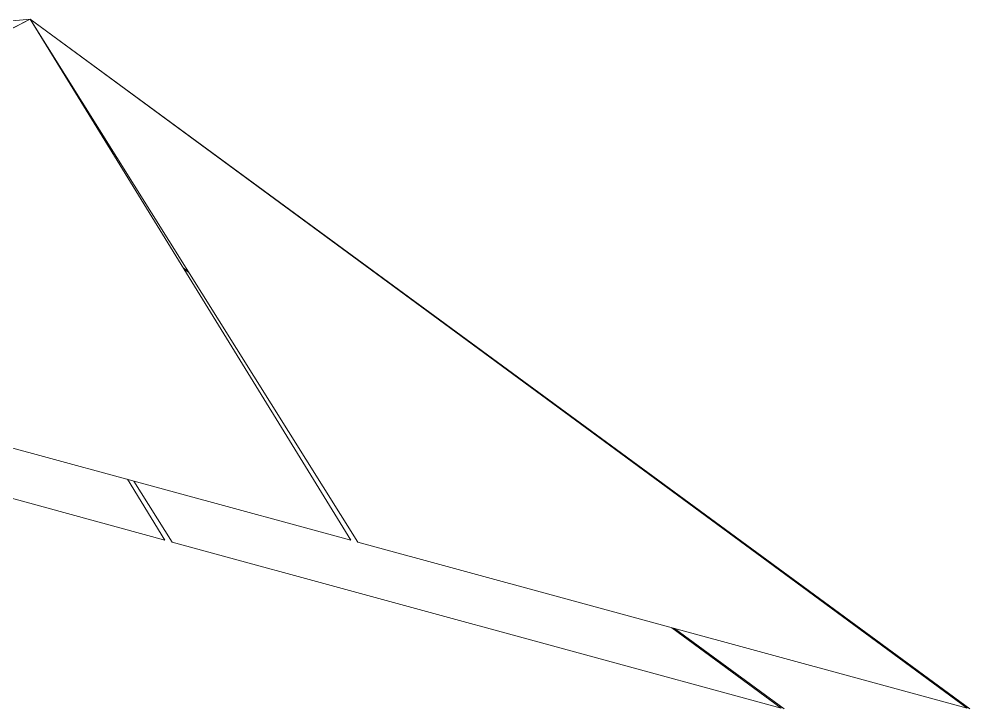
# Model space of a CAD drawing. Header units: inches. Extents: x -4168 to 4202, y -264 to 629.
# Drawn here: x 2104.25 to 2138.32, y 50.77 to 75.5 of the extents above; entities that cross this region are included whole.
import ezdxf

# ---------------------------------------------------------------- set-up
doc = ezdxf.new("R2010")
doc.units = ezdxf.units.IN
doc.header["$MEASUREMENT"] = 0
doc.layers.add('G-IMPT', color=8, linetype='Continuous', lineweight=9)
doc.layers.add('I-FURN', color=30, linetype='Continuous', lineweight=9)

# ---------------------------------------------------------------- blocks, each defined once
blk = doc.blocks.new('Outdoor Table01 - 02ZUTB01_dwg-2525485-BUILDING ELEVATION - WEST - BASEMENT WALL')
at = {"layer": 'G-IMPT'}
for p, q in [((-3903.98, 75.5), (-3945.553, 71.29)), ((-3903.98, 75.5), (-3945.553, 71.29)), ((-3903.98, 75.5), (-3945.447, 71.261)), ((-3903.98, 75.5), (-3923.617, 65.308)), ((-3923.363, 65.238), (-3903.98, 75.5)), ((-3903.98, 75.5), (-3892.491, 56.819)), ((-3903.98, 75.5), (-3870.301, 50.767)), ((-3903.98, 75.5), (-3870.301, 50.767)), ((-3903.98, 75.5), (-3892.236, 56.749)), ((-3903.98, 75.5), (-3870.406, 50.796)), ((-3923.363, 65.238), (-3892.491, 56.819)), ((-3892.236, 56.749), (-3870.406, 50.796))]:
    blk.add_line(p, q, dxfattribs=at)
blk = doc.blocks.new('Outdoor Table01 - Outdoor Table01-2525492-BUILDING ELEVATION - WEST - BASEMENT WALL')
blk.add_blockref('Outdoor Table01 - 02ZUTB01_dwg-2525485-BUILDING ELEVATION - WEST - BASEMENT WALL', (0, 0))
blk = doc.blocks.new('Outdoor Table01 - 02ZUTB01_dwg-V175-BUILDING ELEVATION - WEST - BASEMENT WALL')
at = {"layer": 'G-IMPT'}
for p, q in [((-3898.496, 66.584), (-3898.31, 66.447)), ((-3898.496, 66.584), (-3898.31, 66.447)), ((-3898.477, 66.552), (-3898.289, 66.414)), ((-3907.083, 58.983), (-3899.148, 56.819)), ((-3900.49, 59), (-3899.148, 56.819)), ((-3900.265, 58.939), (-3898.894, 56.749)), ((-3898.894, 56.749), (-3877.064, 50.796)), ((-3880.985, 53.681), (-3877.064, 50.796)), ((-3880.892, 53.655), (-3876.959, 50.767)), ((-3880.892, 53.655), (-3876.959, 50.767))]:
    blk.add_line(p, q, dxfattribs=at)
blk = doc.blocks.new('Outdoor Table01 - Outdoor Table01-V176-BUILDING ELEVATION - WEST - BASEMENT WALL')
blk.add_blockref('Outdoor Table01 - 02ZUTB01_dwg-V175-BUILDING ELEVATION - WEST - BASEMENT WALL', (0, 0))

msp = doc.modelspace()

# ---------------------------------------------------------------- block references
at = {"layer": 'I-FURN'}
for name in ['Outdoor Table01 - Outdoor Table01-V176-BUILDING ELEVATION - WEST - BASEMENT WALL', 'Outdoor Table01 - Outdoor Table01-2525492-BUILDING ELEVATION - WEST - BASEMENT WALL']:
    msp.add_blockref(name, (6008.6253, 0), dxfattribs=at)

doc.saveas('drawing.dxf')
